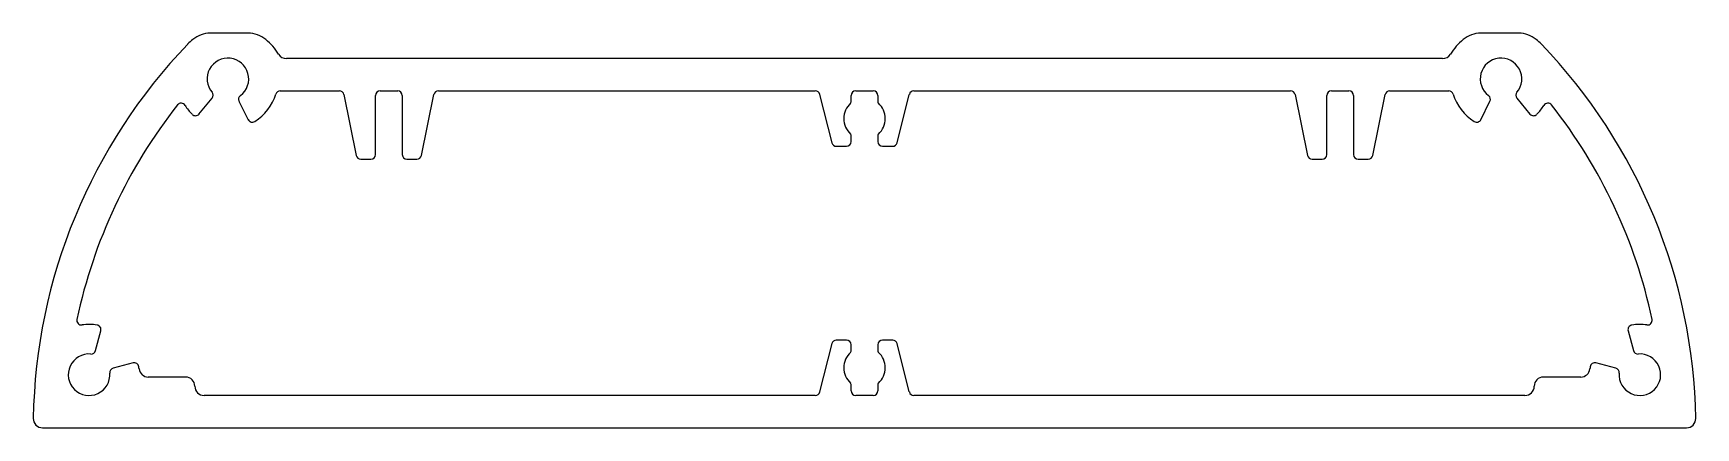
# Model space of a CAD drawing. Extents: x 2 to 182, y 2 to 45.
import ezdxf

# ---------------------------------------------------------------- set-up
doc = ezdxf.new("R2010")
doc.units = 0
doc.layers.get('0').update_dxf_attribs({"linetype": 'CONTINUOUS'})

msp = doc.modelspace()

# ---------------------------------------------------------------- linework, layer by layer
for p, q in [((25.66, 44.99), (21.56, 44.99)), ((163.2, 44.99), (159.09, 44.99)), ((154.95, 42.24), (29.8, 42.24)), ((20.33, 36.23), (21.74, 37.95)), ((29.13, 38.74), (35.53, 38.74)), ((36.02, 38.34), (37.36, 31.74)), ((39.44, 31.84), (39.44, 38.24)), ((39.94, 38.74), (41.84, 38.74)), ((42.34, 38.24), (42.34, 31.84)), ((44.42, 31.74), (45.76, 38.34)), ((46.25, 38.74), (87.04, 38.74)), ((87.52, 38.36), (88.83, 33.12)), ((90.93, 37.54), (90.93, 38.24)), ((91.43, 38.74), (93.33, 38.74)), ((93.83, 38.24), (93.83, 37.54)), ((95.92, 33.12), (97.23, 38.36)), ((97.72, 38.74), (138.51, 38.74)), ((139, 38.34), (140.34, 31.74)), ((142.42, 31.84), (142.42, 38.24)), ((142.92, 38.74), (144.82, 38.74)), ((145.32, 38.24), (145.32, 31.84)), ((147.4, 31.74), (148.74, 38.34)), ((149.23, 38.74), (155.62, 38.74)), ((163.01, 37.95), (164.42, 36.23)), ((24.66, 37.61), (25.65, 35.62)), ((159.11, 35.62), (160.09, 37.61)), ((89.32, 32.74), (90.43, 32.74)), ((90.93, 33.24), (90.93, 33.94)), ((93.83, 33.94), (93.83, 33.24)), ((94.33, 32.74), (95.44, 32.74)), ((37.85, 31.34), (38.94, 31.34)), ((42.84, 31.34), (43.93, 31.34)), ((140.83, 31.34), (141.92, 31.34)), ((145.82, 31.34), (146.91, 31.34)), ((9.13, 10.6), (9.71, 12.75)), ((175.05, 12.75), (175.62, 10.6)), ((88.83, 11.36), (87.52, 6.12)), ((90.43, 11.74), (89.32, 11.74)), ((90.93, 10.54), (90.93, 11.24)), ((93.83, 11.24), (93.83, 10.54)), ((95.44, 11.74), (94.33, 11.74)), ((97.23, 6.12), (95.92, 11.36)), ((13.19, 9.26), (11.05, 8.69)), ((173.71, 8.69), (171.57, 9.26)), ((18.88, 7.74), (14.84, 7.74)), ((169.92, 7.74), (165.88, 7.74)), ((87.04, 5.74), (20.88, 5.74)), ((90.93, 6.24), (90.93, 6.94)), ((93.33, 5.74), (91.43, 5.74)), ((93.83, 6.94), (93.83, 6.24)), ((163.88, 5.74), (97.72, 5.74)), ((3.39, 2.24), (181.37, 2.24))]:
    msp.add_line(p, q)
for centre, radius, start, end in [((62.38, 2.24), 60, 136.1601, 179.0288), ((23.61, 39.47), 6.25, 129.1509, 136.1601), ((21.56, 41.99), 3, 90, 129.1509), ((25.66, 41.99), 3, 50.8491, 90), ((23.61, 39.47), 6.25, 31.3353, 50.8491), ((161.15, 39.47), 6.25, 129.1509, 148.6647), ((159.09, 41.99), 3, 90, 129.1509), ((163.2, 41.99), 3, 50.8491, 90), ((161.15, 39.47), 6.25, 43.8399, 50.8491), ((122.38, 2.24), 60, 0.9712, 43.8399), ((23.46, 40.04), 2.25, 306.8473, 220.088), ((29.8, 43.24), 1, 211.3353, 270), ((154.95, 43.24), 1, 270, 328.6647), ((161.29, 40.04), 2.25, 319.912, 233.1527), ((21.36, 38.27), 0.5, 320.5637, 40.088), ((25.11, 37.84), 0.5, 126.8473, 206.3716), ((23.46, 40.04), 5.45, 302.169, 342.4246), ((29.13, 38.24), 0.5, 90, 162.4246), ((35.53, 38.24), 0.5, 11.4588, 90), ((39.94, 38.24), 0.5, 90, 180), ((41.84, 38.24), 0.5, 0, 90), ((46.25, 38.24), 0.5, 90, 168.5412), ((87.04, 38.24), 0.5, 14.0362, 90), ((91.43, 38.24), 0.5, 90, 180), ((93.33, 38.24), 0.5, 0, 90), ((97.72, 38.24), 0.5, 90, 165.9638), ((138.51, 38.24), 0.5, 11.4588, 90), ((142.92, 38.24), 0.5, 90, 180), ((144.82, 38.24), 0.5, 0, 90), ((149.23, 38.24), 0.5, 90, 168.5412), ((155.62, 38.24), 0.5, 17.5754, 90), ((161.29, 40.04), 5.45, 197.5754, 237.831), ((159.64, 37.84), 0.5, 333.6284, 53.1527), ((163.4, 38.27), 0.5, 139.912, 219.4363), ((62.38, 2.24), 56.5, 141.7503, 168.0016), ((18.4, 36.91), 0.5, 31.712, 141.7503), ((23.46, 40.04), 5.45, 211.712, 224.7663), ((19.95, 36.55), 0.5, 224.7663, 320.5637), ((92.38, 35.74), 2.25, 131.9873, 228.0127), ((90.76, 37.54), 0.167, 311.9873, 360), ((93.99, 37.54), 0.167, 180, 228.0127), ((92.38, 35.74), 2.25, 311.9873, 48.0127), ((164.81, 36.55), 0.5, 219.4363, 315.2337), ((161.29, 40.04), 5.45, 315.2337, 328.288), ((166.36, 36.91), 0.5, 38.2497, 148.288), ((122.38, 2.24), 56.5, 11.9984, 38.2497), ((26.1, 35.85), 0.5, 206.3716, 302.169), ((158.66, 35.85), 0.5, 237.831, 333.6284), ((89.32, 33.24), 0.5, 194.0362, 270), ((90.43, 33.24), 0.5, 270, 360), ((90.76, 33.94), 0.167, 0, 48.0127), ((93.99, 33.94), 0.167, 131.9873, 180), ((94.33, 33.24), 0.5, 180, 270), ((95.44, 33.24), 0.5, 270, 345.9638), ((37.85, 31.84), 0.5, 191.4588, 270), ((38.94, 31.84), 0.5, 270, 360), ((42.84, 31.84), 0.5, 180, 270), ((43.93, 31.84), 0.5, 270, 348.5412), ((140.83, 31.84), 0.5, 191.4588, 270), ((141.92, 31.84), 0.5, 270, 360), ((145.82, 31.84), 0.5, 180, 270), ((146.91, 31.84), 0.5, 270, 348.5412), ((7.6, 13.88), 0.5, 168.0016, 278.0398), ((8.43, 7.99), 5.45, 80.7973, 98.0398), ((9.22, 12.88), 0.5, 345, 80.7973), ((175.53, 12.88), 0.5, 99.2027, 195), ((176.32, 7.99), 5.45, 81.9602, 99.2027), ((177.15, 13.88), 0.5, 261.9602, 11.9984), ((89.32, 11.24), 0.5, 90, 165.9638), ((90.43, 11.24), 0.5, 0, 90), ((94.33, 11.24), 0.5, 90, 180), ((95.44, 11.24), 0.5, 14.0362, 90), ((8.43, 7.99), 2.25, 85.4757, 4.5243), ((8.65, 10.73), 0.5, 265.4757, 345), ((13.32, 8.78), 0.5, 9.2027, 105), ((92.38, 8.74), 2.25, 131.9873, 228.0127), ((90.76, 10.54), 0.167, 311.9873, 0), ((93.99, 10.54), 0.167, 180, 228.0127), ((92.38, 8.74), 2.25, 311.9873, 48.0127), ((171.44, 8.78), 0.5, 75, 170.7973), ((176.32, 7.99), 2.25, 175.4757, 94.5243), ((176.11, 10.73), 0.5, 195, 274.5243), ((11.17, 8.21), 0.5, 105, 184.5243), ((8.43, 7.99), 5.45, 6.6774, 9.2027), ((14.84, 8.74), 1, 186.6774, 270), ((18.88, 6.74), 1, 0, 90), ((165.88, 6.74), 1, 90, 180), ((169.92, 8.74), 1, 270, 353.3226), ((176.32, 7.99), 5.45, 170.7973, 173.3226), ((173.58, 8.21), 0.5, 355.4757, 75), ((20.88, 6.74), 1, 180, 270), ((87.04, 6.24), 0.5, 270, 345.9638), ((90.76, 6.94), 0.167, 360, 48.0127), ((91.43, 6.24), 0.5, 180, 270), ((93.33, 6.24), 0.5, 270, 0), ((93.99, 6.94), 0.167, 131.9873, 180), ((97.72, 6.24), 0.5, 194.0362, 270), ((163.88, 6.74), 1, 270, 0), ((3.39, 3.24), 1, 179.0288, 270), ((181.37, 3.24), 1, 270, 0.9712)]:
    msp.add_arc(centre, radius, start, end)

doc.saveas('drawing.dxf')
